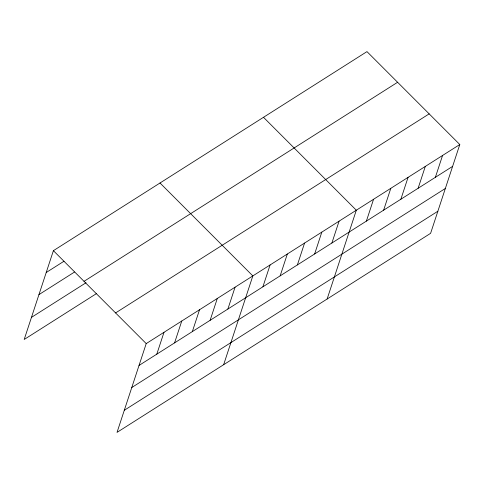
<?xml version="1.0" encoding="UTF-8"?>
<svg xmlns="http://www.w3.org/2000/svg" width="484" height="484" viewBox="0 0 484 484"><rect width="100%" height="100%" fill="white"/><g stroke="black" fill="none" stroke-linecap="round" stroke-linejoin="round"><path stroke-width="0.73" d="M459.8 144.528L146.216 343.592L117.025 432.387L430.603 233.324L459.8 144.528L366.975 51.613L53.397 250.676L24.2 339.472L96.546 293.546M156.804 354.155L163.991 332.308M174.573 342.878L181.76 321.031M192.342 331.601L199.529 309.748M210.117 320.317L217.298 298.471M227.885 309.04L235.067 287.187M223.644 364.706L252.836 275.91L160.01 182.994M262.903 286.806L270.084 264.96M280.145 275.862L287.333 254.015M297.394 264.911L304.575 243.065M314.642 253.967L321.824 232.114M331.891 243.016L339.072 221.17M327.124 299.015L356.321 210.219L263.496 117.303M366.382 221.121L373.563 199.269M383.63 210.171L390.812 188.324M400.873 199.22L408.06 177.374M418.122 188.276L425.309 166.423M435.37 177.326L442.551 155.479M46.21 272.522L63.979 261.245M38.95 294.617L74.488 272.056M84.028 281.337L397.606 82.274M31.466 317.377L86.043 282.735M115.585 312.93L429.169 113.867M139.035 365.438L452.619 166.375M131.769 387.533L445.353 188.47M124.285 410.293L437.869 211.236M53.397 250.676L146.216 343.592"/></g></svg>
